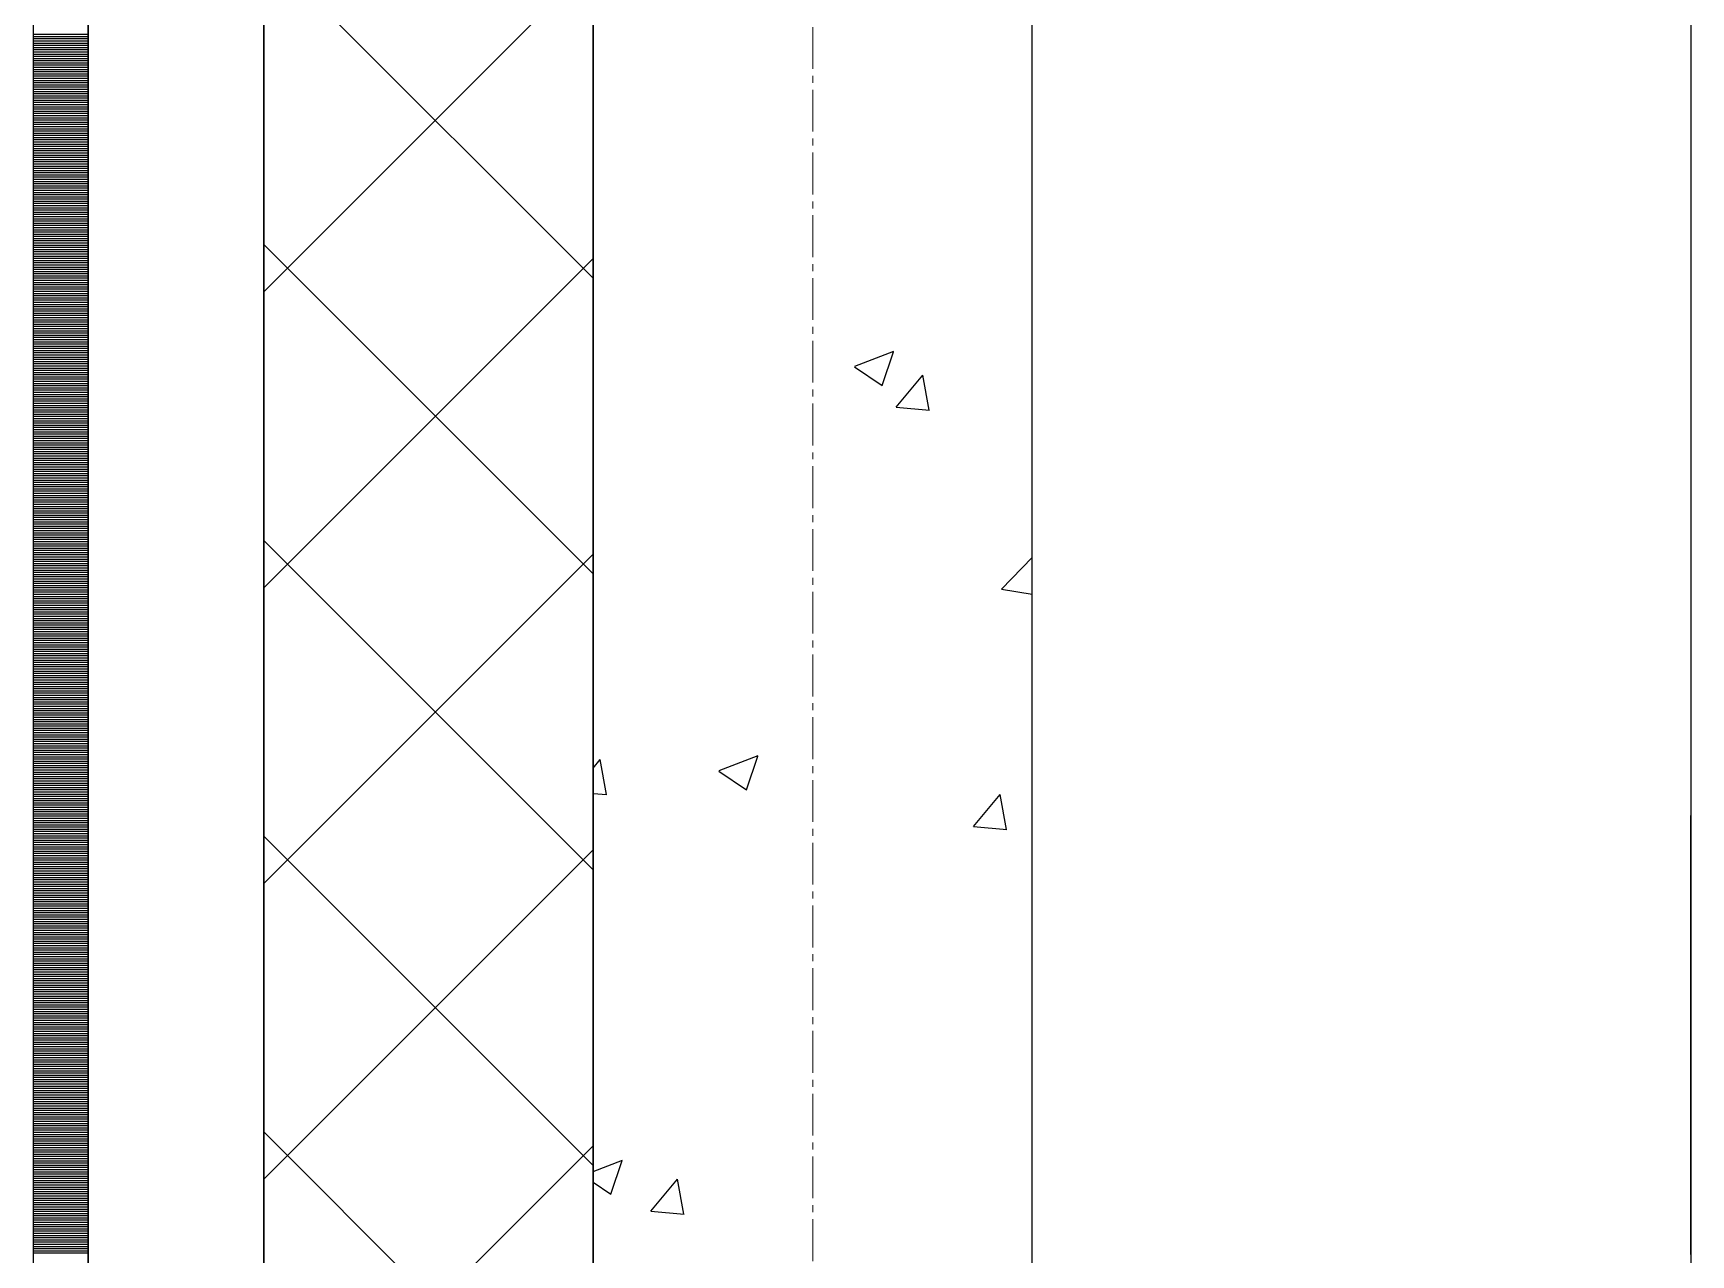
# Model space of a CAD drawing. Header units: millimetres. Extents: x -231292 to 573618, y -153144 to 564035.
# Drawn here: x 8548 to 9303, y 259166 to 259723 of the extents above; entities that cross this region are included whole.
import ezdxf

# ---------------------------------------------------------------- set-up
doc = ezdxf.new("R2010")
doc.units = ezdxf.units.MM
doc.linetypes.add('CENTER2', pattern=[28.575, 19.05, -3.175, 3.175, -3.175])
doc.layers.get('0').update_dxf_attribs({"color": 250})
for name, color, linetype, lineweight in [('АР_Стены ПЕНОблок', 250, 'Continuous', 20), ('АР_Тонкая', 250, 'Continuous', 5), ('АР_Утеплитель', 250, 'Continuous', 0), ('АР_Штриховка', 250, 'Continuous', 0), ('РД_Оси_100', 250, 'Continuous', 0)]:
    doc.layers.add(name, color=color, linetype=linetype, lineweight=lineweight)
doc.layers.add('КР_Балки-0.5', color=60, linetype='Continuous', lineweight=50, plot=False)

# ---------------------------------------------------------------- blocks, each defined once
blk = doc.blocks.new('оси_рен')
at = {"layer": 'РД_Оси_100', "color": 251, "linetype": 'CENTER2', "true_color": 0x636466}
blk.add_line((1195652.916, 135558.25), (1195652.916, 223268.25), dxfattribs=at)

msp = doc.modelspace()

# ---------------------------------------------------------------- linework, layer by layer
at = {"layer": 'АР_Стены ПЕНОблок', "color": 18, "linetype": 'Continuous', "lineweight": 25, "true_color": 0x000000}
for p, q in [((8803.243, 263866.253), (8803.243, 187666.253)), ((9003.243, 187666.253), (9003.243, 263866.253))]:
    msp.add_line(p, q, dxfattribs=at)
at = {"layer": 'АР_Тонкая', "color": 18, "linetype": 'Continuous', "lineweight": 25, "true_color": 0x000000}
for p, q in [((8548.243, 263866.253), (8548.243, 187666.253)), ((8573.243, 263866.253), (8573.243, 187666.253)), ((8573.243, 187666.253), (8573.243, 263866.253)), ((8653.243, 187666.253), (8653.243, 263866.253))]:
    msp.add_line(p, q, dxfattribs=at)
at = {"layer": 'АР_Утеплитель', "color": 18, "linetype": 'Continuous', "lineweight": 25, "true_color": 0x000000}
for p, q in [((8653.243, 263866.253), (8653.243, 187666.253)), ((8803.243, 187666.253), (8803.243, 263866.253))]:
    msp.add_line(p, q, dxfattribs=at)
at = {"layer": 'АР_Штриховка', "color": 18, "linetype": 'Continuous', "lineweight": 25, "true_color": 0x000000}
for p, q in [((8803.243, 259610.916), (8653.243, 259760.916)), ((8653.243, 259604.629), (8803.243, 259754.629)), ((8548.243, 259722.002), (8573.243, 259722.002)), ((8548.243, 259721.002), (8573.243, 259721.002)), ((8548.243, 259720.002), (8573.243, 259720.002)), ((8548.243, 259719.002), (8573.243, 259719.002)), ((8548.243, 259718.002), (8573.243, 259718.002)), ((8548.243, 259717.002), (8573.243, 259717.002)), ((8548.243, 259716.002), (8573.243, 259716.002)), ((8548.243, 259715.002), (8573.243, 259715.002)), ((8548.243, 259714.002), (8573.243, 259714.002)), ((8548.243, 259713.002), (8573.243, 259713.002)), ((8548.243, 259712.002), (8573.243, 259712.002)), ((8548.243, 259711.002), (8573.243, 259711.002)), ((8548.243, 259710.002), (8573.243, 259710.002)), ((8548.243, 259709.002), (8573.243, 259709.002)), ((8548.243, 259708.002), (8573.243, 259708.002)), ((8548.243, 259707.002), (8573.243, 259707.002)), ((8548.243, 259706.002), (8573.243, 259706.002)), ((8548.243, 259705.002), (8573.243, 259705.002)), ((8548.243, 259704.002), (8573.243, 259704.002)), ((8548.243, 259703.002), (8573.243, 259703.002)), ((8548.243, 259702.002), (8573.243, 259702.002)), ((8548.243, 259701.002), (8573.243, 259701.002)), ((8548.243, 259700.002), (8573.243, 259700.002)), ((8548.243, 259699.002), (8573.243, 259699.002)), ((8548.243, 259698.002), (8573.243, 259698.002)), ((8548.243, 259697.002), (8573.243, 259697.002)), ((8548.243, 259696.002), (8573.243, 259696.002)), ((8548.243, 259695.002), (8573.243, 259695.002)), ((8548.243, 259694.002), (8573.243, 259694.002)), ((8548.243, 259693.002), (8573.243, 259693.002)), ((8548.243, 259692.002), (8573.243, 259692.002)), ((8548.243, 259691.002), (8573.243, 259691.002)), ((8548.243, 259690.002), (8573.243, 259690.002)), ((8548.243, 259689.002), (8573.243, 259689.002)), ((8548.243, 259688.002), (8573.243, 259688.002)), ((8548.243, 259687.002), (8573.243, 259687.002)), ((8548.243, 259686.002), (8573.243, 259686.002)), ((8548.243, 259685.002), (8573.243, 259685.002)), ((8548.243, 259684.002), (8573.243, 259684.002)), ((8548.243, 259683.002), (8573.243, 259683.002)), ((8548.243, 259682.002), (8573.243, 259682.002)), ((8548.243, 259681.002), (8573.243, 259681.002)), ((8548.243, 259680.002), (8573.243, 259680.002)), ((8548.243, 259679.002), (8573.243, 259679.002)), ((8548.243, 259678.002), (8573.243, 259678.002)), ((8548.243, 259677.002), (8573.243, 259677.002)), ((8548.243, 259676.002), (8573.243, 259676.002)), ((8548.243, 259675.002), (8573.243, 259675.002)), ((8548.243, 259674.002), (8573.243, 259674.002)), ((8548.243, 259673.002), (8573.243, 259673.002)), ((8548.243, 259672.002), (8573.243, 259672.002)), ((8548.243, 259671.002), (8573.243, 259671.002)), ((8548.243, 259670.002), (8573.243, 259670.002)), ((8548.243, 259669.002), (8573.243, 259669.002)), ((8548.243, 259668.002), (8573.243, 259668.002)), ((8548.243, 259667.002), (8573.243, 259667.002)), ((8548.243, 259666.002), (8573.243, 259666.002)), ((8548.243, 259665.002), (8573.243, 259665.002)), ((8548.243, 259664.002), (8573.243, 259664.002)), ((8548.243, 259663.002), (8573.243, 259663.002)), ((8548.243, 259662.002), (8573.243, 259662.002)), ((8548.243, 259661.002), (8573.243, 259661.002)), ((8548.243, 259660.002), (8573.243, 259660.002)), ((8548.243, 259659.002), (8573.243, 259659.002)), ((8548.243, 259658.002), (8573.243, 259658.002)), ((8548.243, 259657.002), (8573.243, 259657.002)), ((8548.243, 259656.002), (8573.243, 259656.002)), ((8548.243, 259655.002), (8573.243, 259655.002)), ((8548.243, 259654.002), (8573.243, 259654.002)), ((8548.243, 259653.002), (8573.243, 259653.002)), ((8548.243, 259652.002), (8573.243, 259652.002)), ((8548.243, 259651.002), (8573.243, 259651.002)), ((8548.243, 259650.002), (8573.243, 259650.002)), ((8548.243, 259649.002), (8573.243, 259649.002)), ((8548.243, 259648.002), (8573.243, 259648.002)), ((8548.243, 259647.002), (8573.243, 259647.002)), ((8548.243, 259646.002), (8573.243, 259646.002)), ((8548.243, 259645.002), (8573.243, 259645.002)), ((8548.243, 259644.002), (8573.243, 259644.002)), ((8548.243, 259643.002), (8573.243, 259643.002)), ((8548.243, 259642.002), (8573.243, 259642.002)), ((8548.243, 259641.002), (8573.243, 259641.002)), ((8548.243, 259640.002), (8573.243, 259640.002)), ((8548.243, 259639.002), (8573.243, 259639.002)), ((8548.243, 259638.002), (8573.243, 259638.002)), ((8548.243, 259637.002), (8573.243, 259637.002)), ((8548.243, 259636.002), (8573.243, 259636.002)), ((8548.243, 259635.002), (8573.243, 259635.002)), ((8548.243, 259634.002), (8573.243, 259634.002)), ((8548.243, 259633.002), (8573.243, 259633.002)), ((8548.243, 259632.002), (8573.243, 259632.002)), ((8548.243, 259631.002), (8573.243, 259631.002)), ((8548.243, 259630.002), (8573.243, 259630.002)), ((8548.243, 259629.002), (8573.243, 259629.002)), ((8548.243, 259628.002), (8573.243, 259628.002)), ((8548.243, 259627.002), (8573.243, 259627.002)), ((8548.243, 259626.002), (8573.243, 259626.002)), ((8548.243, 259625.002), (8573.243, 259625.002)), ((8548.243, 259624.002), (8573.243, 259624.002)), ((8548.243, 259623.002), (8573.243, 259623.002)), ((8803.243, 259476.212), (8653.243, 259626.212)), ((8548.243, 259622.002), (8573.243, 259622.002)), ((8548.243, 259621.002), (8573.243, 259621.002)), ((8548.243, 259620.002), (8573.243, 259620.002)), ((8548.243, 259619.002), (8573.243, 259619.002)), ((8548.243, 259618.002), (8573.243, 259618.002)), ((8548.243, 259617.002), (8573.243, 259617.002)), ((8548.243, 259616.002), (8573.243, 259616.002)), ((8548.243, 259615.002), (8573.243, 259615.002)), ((8653.243, 259469.925), (8803.243, 259619.925)), ((8548.243, 259614.002), (8573.243, 259614.002)), ((8548.243, 259613.002), (8573.243, 259613.002)), ((8548.243, 259612.002), (8573.243, 259612.002)), ((8548.243, 259611.002), (8573.243, 259611.002)), ((8548.243, 259610.002), (8573.243, 259610.002)), ((8548.243, 259609.002), (8573.243, 259609.002)), ((8548.243, 259608.002), (8573.243, 259608.002)), ((8548.243, 259607.002), (8573.243, 259607.002)), ((8548.243, 259606.002), (8573.243, 259606.002)), ((8548.243, 259605.002), (8573.243, 259605.002)), ((8548.243, 259604.002), (8573.243, 259604.002)), ((8548.243, 259603.002), (8573.243, 259603.002)), ((8548.243, 259602.002), (8573.243, 259602.002)), ((8548.243, 259601.002), (8573.243, 259601.002)), ((8548.243, 259600.002), (8573.243, 259600.002)), ((8548.243, 259599.002), (8573.243, 259599.002)), ((8548.243, 259598.002), (8573.243, 259598.002)), ((8548.243, 259597.002), (8573.243, 259597.002)), ((8548.243, 259596.002), (8573.243, 259596.002)), ((8548.243, 259595.002), (8573.243, 259595.002)), ((8548.243, 259594.002), (8573.243, 259594.002)), ((8548.243, 259593.002), (8573.243, 259593.002)), ((8548.243, 259592.002), (8573.243, 259592.002)), ((8548.243, 259591.002), (8573.243, 259591.002)), ((8548.243, 259590.002), (8573.243, 259590.002)), ((8548.243, 259589.002), (8573.243, 259589.002)), ((8548.243, 259588.002), (8573.243, 259588.002)), ((8548.243, 259587.002), (8573.243, 259587.002)), ((8548.243, 259586.002), (8573.243, 259586.002)), ((8548.243, 259585.002), (8573.243, 259585.002)), ((8548.243, 259584.002), (8573.243, 259584.002)), ((8548.243, 259583.002), (8573.243, 259583.002)), ((8548.243, 259582.002), (8573.243, 259582.002)), ((8548.243, 259581.002), (8573.243, 259581.002)), ((8548.243, 259580.002), (8573.243, 259580.002)), ((8548.243, 259579.002), (8573.243, 259579.002)), ((8548.243, 259578.002), (8573.243, 259578.002)), ((8548.243, 259577.002), (8573.243, 259577.002)), ((8922.459, 259570.834), (8940.244, 259577.661)), ((8935.004, 259562.085), (8940.154, 259577.434)), ((8548.243, 259576.002), (8573.243, 259576.002)), ((8548.243, 259575.002), (8573.243, 259575.002)), ((8548.243, 259574.002), (8573.243, 259574.002)), ((8548.243, 259573.002), (8573.243, 259573.002)), ((8548.243, 259572.002), (8573.243, 259572.002)), ((8548.243, 259571.002), (8573.243, 259571.002)), ((8548.243, 259570.002), (8573.243, 259570.002)), ((8922.358, 259570.61), (8934.992, 259562.088)), ((8548.243, 259569.002), (8573.243, 259569.002)), ((8548.243, 259568.002), (8573.243, 259568.002)), ((8548.243, 259567.002), (8573.243, 259567.002)), ((8548.243, 259566.002), (8573.243, 259566.002)), ((8548.243, 259565.002), (8573.243, 259565.002)), ((8548.243, 259564.002), (8573.243, 259564.002)), ((8548.243, 259563.002), (8573.243, 259563.002)), ((8548.243, 259562.002), (8573.243, 259562.002)), ((8941.24, 259552.211), (8953.485, 259566.804)), ((8956.339, 259550.857), (8953.402, 259566.778)), ((8548.243, 259561.002), (8573.243, 259561.002)), ((8548.243, 259560.002), (8573.243, 259560.002)), ((8548.243, 259559.002), (8573.243, 259559.002)), ((8548.243, 259558.002), (8573.243, 259558.002)), ((8548.243, 259557.002), (8573.243, 259557.002)), ((8548.243, 259556.002), (8573.243, 259556.002)), ((8548.243, 259555.002), (8573.243, 259555.002)), ((8548.243, 259554.002), (8573.243, 259554.002)), ((8548.243, 259553.002), (8573.243, 259553.002)), ((8548.243, 259552.002), (8573.243, 259552.002)), ((8548.243, 259551.002), (8573.243, 259551.002)), ((8548.243, 259550.002), (8573.243, 259550.002)), ((8548.243, 259549.002), (8573.243, 259549.002)), ((8548.243, 259548.002), (8573.243, 259548.002)), ((8548.243, 259547.002), (8573.243, 259547.002)), ((8941.239, 259552.2), (8956.421, 259550.872)), ((8548.243, 259546.002), (8573.243, 259546.002)), ((8548.243, 259545.002), (8573.243, 259545.002)), ((8548.243, 259544.002), (8573.243, 259544.002)), ((8548.243, 259543.002), (8573.243, 259543.002)), ((8548.243, 259542.002), (8573.243, 259542.002)), ((8548.243, 259541.002), (8573.243, 259541.002)), ((8548.243, 259540.002), (8573.243, 259540.002)), ((8548.243, 259539.002), (8573.243, 259539.002)), ((8548.243, 259538.002), (8573.243, 259538.002)), ((8548.243, 259537.002), (8573.243, 259537.002)), ((8548.243, 259536.002), (8573.243, 259536.002)), ((8548.243, 259535.002), (8573.243, 259535.002)), ((8548.243, 259534.002), (8573.243, 259534.002)), ((8548.243, 259533.002), (8573.243, 259533.002)), ((8548.243, 259532.002), (8573.243, 259532.002)), ((8548.243, 259531.002), (8573.243, 259531.002)), ((8548.243, 259530.002), (8573.243, 259530.002)), ((8548.243, 259529.002), (8573.243, 259529.002)), ((8548.243, 259528.002), (8573.243, 259528.002)), ((8548.243, 259527.002), (8573.243, 259527.002)), ((8548.243, 259526.002), (8573.243, 259526.002)), ((8548.243, 259525.002), (8573.243, 259525.002)), ((8548.243, 259524.002), (8573.243, 259524.002)), ((8548.243, 259523.002), (8573.243, 259523.002)), ((8548.243, 259522.002), (8573.243, 259522.002)), ((8548.243, 259521.002), (8573.243, 259521.002)), ((8548.243, 259520.002), (8573.243, 259520.002)), ((8548.243, 259519.002), (8573.243, 259519.002)), ((8548.243, 259518.002), (8573.243, 259518.002)), ((8548.243, 259517.002), (8573.243, 259517.002)), ((8548.243, 259516.002), (8573.243, 259516.002)), ((8548.243, 259515.002), (8573.243, 259515.002)), ((8548.243, 259514.002), (8573.243, 259514.002)), ((8548.243, 259513.002), (8573.243, 259513.002)), ((8548.243, 259512.002), (8573.243, 259512.002)), ((8548.243, 259511.002), (8573.243, 259511.002)), ((8548.243, 259510.002), (8573.243, 259510.002)), ((8548.243, 259509.002), (8573.243, 259509.002)), ((8548.243, 259508.002), (8573.243, 259508.002)), ((8548.243, 259507.002), (8573.243, 259507.002)), ((8548.243, 259506.002), (8573.243, 259506.002)), ((8548.243, 259505.002), (8573.243, 259505.002)), ((8548.243, 259504.002), (8573.243, 259504.002)), ((8548.243, 259503.002), (8573.243, 259503.002)), ((8548.243, 259502.002), (8573.243, 259502.002)), ((8548.243, 259501.002), (8573.243, 259501.002)), ((8548.243, 259500.002), (8573.243, 259500.002)), ((8548.243, 259499.002), (8573.243, 259499.002)), ((8548.243, 259498.002), (8573.243, 259498.002)), ((8548.243, 259497.002), (8573.243, 259497.002)), ((8548.243, 259496.002), (8573.243, 259496.002)), ((8548.243, 259495.002), (8573.243, 259495.002)), ((8548.243, 259494.002), (8573.243, 259494.002)), ((8548.243, 259493.002), (8573.243, 259493.002)), ((8548.243, 259492.002), (8573.243, 259492.002)), ((8548.243, 259491.002), (8573.243, 259491.002)), ((8548.243, 259490.002), (8573.243, 259490.002)), ((8548.243, 259489.002), (8573.243, 259489.002)), ((8548.243, 259488.002), (8573.243, 259488.002)), ((8548.243, 259487.002), (8573.243, 259487.002)), ((8803.243, 259341.508), (8653.243, 259491.508)), ((8548.243, 259486.002), (8573.243, 259486.002)), ((8548.243, 259485.002), (8573.243, 259485.002)), ((8548.243, 259484.002), (8573.243, 259484.002)), ((8548.243, 259483.002), (8573.243, 259483.002)), ((8548.243, 259482.002), (8573.243, 259482.002)), ((8548.243, 259481.002), (8573.243, 259481.002)), ((8548.243, 259480.002), (8573.243, 259480.002)), ((8548.243, 259479.002), (8573.243, 259479.002)), ((8653.243, 259335.221), (8803.243, 259485.221)), ((8989.316, 259469.222), (9003.243, 259483.737)), ((8548.243, 259478.002), (8573.243, 259478.002)), ((8548.243, 259477.002), (8573.243, 259477.002)), ((8548.243, 259476.002), (8573.243, 259476.002)), ((8548.243, 259475.002), (8573.243, 259475.002)), ((8548.243, 259474.002), (8573.243, 259474.002)), ((8548.243, 259473.002), (8573.243, 259473.002)), ((8548.243, 259472.002), (8573.243, 259472.002)), ((8548.243, 259471.002), (8573.243, 259471.002)), ((8548.243, 259470.002), (8573.243, 259470.002)), ((8548.243, 259469.002), (8573.243, 259469.002)), ((8548.243, 259468.002), (8573.243, 259468.002)), ((8548.243, 259467.002), (8573.243, 259467.002)), ((8548.243, 259466.002), (8573.243, 259466.002)), ((8548.243, 259465.002), (8573.243, 259465.002)), ((8548.243, 259464.002), (8573.243, 259464.002)), ((8989.314, 259469.226), (9003.243, 259467.066)), ((8548.243, 259463.002), (8573.243, 259463.002)), ((8548.243, 259462.002), (8573.243, 259462.002)), ((8548.243, 259461.002), (8573.243, 259461.002)), ((8548.243, 259460.002), (8573.243, 259460.002)), ((8548.243, 259459.002), (8573.243, 259459.002)), ((8548.243, 259458.002), (8573.243, 259458.002)), ((8548.243, 259457.002), (8573.243, 259457.002)), ((8548.243, 259456.002), (8573.243, 259456.002)), ((8548.243, 259455.002), (8573.243, 259455.002)), ((8548.243, 259454.002), (8573.243, 259454.002)), ((8548.243, 259453.002), (8573.243, 259453.002)), ((8548.243, 259452.002), (8573.243, 259452.002)), ((8548.243, 259451.002), (8573.243, 259451.002)), ((8548.243, 259450.002), (8573.243, 259450.002)), ((8548.243, 259449.002), (8573.243, 259449.002)), ((8548.243, 259448.002), (8573.243, 259448.002)), ((8548.243, 259447.002), (8573.243, 259447.002)), ((8548.243, 259446.002), (8573.243, 259446.002)), ((8548.243, 259445.002), (8573.243, 259445.002)), ((8548.243, 259444.002), (8573.243, 259444.002)), ((8548.243, 259443.002), (8573.243, 259443.002)), ((8548.243, 259442.002), (8573.243, 259442.002)), ((8548.243, 259441.002), (8573.243, 259441.002)), ((8548.243, 259440.002), (8573.243, 259440.002)), ((8548.243, 259439.002), (8573.243, 259439.002)), ((8548.243, 259438.002), (8573.243, 259438.002)), ((8548.243, 259437.002), (8573.243, 259437.002)), ((8548.243, 259436.002), (8573.243, 259436.002)), ((8548.243, 259435.002), (8573.243, 259435.002)), ((8548.243, 259434.002), (8573.243, 259434.002)), ((8548.243, 259433.002), (8573.243, 259433.002)), ((8548.243, 259432.002), (8573.243, 259432.002)), ((8548.243, 259431.002), (8573.243, 259431.002)), ((8548.243, 259430.002), (8573.243, 259430.002)), ((8548.243, 259429.002), (8573.243, 259429.002)), ((8548.243, 259428.002), (8573.243, 259428.002)), ((8548.243, 259427.002), (8573.243, 259427.002)), ((8548.243, 259426.002), (8573.243, 259426.002)), ((8548.243, 259425.002), (8573.243, 259425.002)), ((8548.243, 259424.002), (8573.243, 259424.002)), ((8548.243, 259423.002), (8573.243, 259423.002)), ((8548.243, 259422.002), (8573.243, 259422.002)), ((8548.243, 259421.002), (8573.243, 259421.002)), ((8548.243, 259420.002), (8573.243, 259420.002)), ((8548.243, 259419.002), (8573.243, 259419.002)), ((8548.243, 259418.002), (8573.243, 259418.002)), ((8548.243, 259417.002), (8573.243, 259417.002)), ((8548.243, 259416.002), (8573.243, 259416.002)), ((8548.243, 259415.002), (8573.243, 259415.002)), ((8548.243, 259414.002), (8573.243, 259414.002)), ((8548.243, 259413.002), (8573.243, 259413.002)), ((8548.243, 259412.002), (8573.243, 259412.002)), ((8548.243, 259411.002), (8573.243, 259411.002)), ((8548.243, 259410.002), (8573.243, 259410.002)), ((8548.243, 259409.002), (8573.243, 259409.002)), ((8548.243, 259408.002), (8573.243, 259408.002)), ((8548.243, 259407.002), (8573.243, 259407.002)), ((8548.243, 259406.002), (8573.243, 259406.002)), ((8548.243, 259405.002), (8573.243, 259405.002)), ((8548.243, 259404.002), (8573.243, 259404.002)), ((8548.243, 259403.002), (8573.243, 259403.002)), ((8548.243, 259402.002), (8573.243, 259402.002)), ((8548.243, 259401.002), (8573.243, 259401.002)), ((8548.243, 259400.002), (8573.243, 259400.002)), ((8548.243, 259399.002), (8573.243, 259399.002)), ((8548.243, 259398.002), (8573.243, 259398.002)), ((8548.243, 259397.002), (8573.243, 259397.002)), ((8548.243, 259396.002), (8573.243, 259396.002)), ((8548.243, 259395.002), (8573.243, 259395.002)), ((8548.243, 259394.002), (8573.243, 259394.002)), ((8548.243, 259393.002), (8573.243, 259393.002)), ((8548.243, 259392.002), (8573.243, 259392.002)), ((8548.243, 259391.002), (8573.243, 259391.002)), ((8548.243, 259390.002), (8573.243, 259390.002)), ((8548.243, 259389.002), (8573.243, 259389.002)), ((8803.243, 259387.753), (8806.543, 259391.686)), ((8809.398, 259375.739), (8806.461, 259391.66)), ((8860.657, 259386.646), (8878.442, 259393.472)), ((8873.202, 259377.897), (8878.352, 259393.246)), ((8548.243, 259388.002), (8573.243, 259388.002)), ((8548.243, 259387.002), (8573.243, 259387.002)), ((8548.243, 259386.002), (8573.243, 259386.002)), ((8548.243, 259385.002), (8573.243, 259385.002)), ((8548.243, 259384.002), (8573.243, 259384.002)), ((8548.243, 259383.002), (8573.243, 259383.002)), ((8548.243, 259382.002), (8573.243, 259382.002)), ((8548.243, 259381.002), (8573.243, 259381.002)), ((8860.556, 259386.422), (8873.19, 259377.9)), ((8548.243, 259380.002), (8573.243, 259380.002)), ((8548.243, 259379.002), (8573.243, 259379.002)), ((8548.243, 259378.002), (8573.243, 259378.002)), ((8548.243, 259377.002), (8573.243, 259377.002)), ((8548.243, 259376.002), (8573.243, 259376.002)), ((8548.243, 259375.002), (8573.243, 259375.002)), ((8548.243, 259374.002), (8573.243, 259374.002)), ((8548.243, 259373.002), (8573.243, 259373.002)), ((8803.243, 259376.3), (8809.479, 259375.754)), ((8976.483, 259361.154), (8988.728, 259375.747)), ((8991.582, 259359.8), (8988.645, 259375.721)), ((8548.243, 259372.002), (8573.243, 259372.002)), ((8548.243, 259371.002), (8573.243, 259371.002)), ((8548.243, 259370.002), (8573.243, 259370.002)), ((8548.243, 259369.002), (8573.243, 259369.002)), ((8548.243, 259368.002), (8573.243, 259368.002)), ((8548.243, 259367.002), (8573.243, 259367.002)), ((8548.243, 259366.002), (8573.243, 259366.002)), ((8548.243, 259365.002), (8573.243, 259365.002)), ((8548.243, 259364.002), (8573.243, 259364.002)), ((8548.243, 259363.002), (8573.243, 259363.002)), ((8548.243, 259362.002), (8573.243, 259362.002)), ((8548.243, 259361.002), (8573.243, 259361.002)), ((8548.243, 259360.002), (8573.243, 259360.002)), ((8548.243, 259359.002), (8573.243, 259359.002)), ((8548.243, 259358.002), (8573.243, 259358.002)), ((8976.482, 259361.143), (8991.664, 259359.815)), ((8548.243, 259357.002), (8573.243, 259357.002)), ((8548.243, 259356.002), (8573.243, 259356.002)), ((8548.243, 259355.002), (8573.243, 259355.002)), ((8548.243, 259354.002), (8573.243, 259354.002)), ((8548.243, 259353.002), (8573.243, 259353.002)), ((8548.243, 259352.002), (8573.243, 259352.002)), ((8548.243, 259351.002), (8573.243, 259351.002)), ((8803.243, 259206.805), (8653.243, 259356.805)), ((8653.243, 259200.518), (8803.243, 259350.518)), ((8548.243, 259350.002), (8573.243, 259350.002)), ((8548.243, 259349.002), (8573.243, 259349.002)), ((8548.243, 259348.002), (8573.243, 259348.002)), ((8548.243, 259347.002), (8573.243, 259347.002)), ((8548.243, 259346.002), (8573.243, 259346.002)), ((8548.243, 259345.002), (8573.243, 259345.002)), ((8548.243, 259344.002), (8573.243, 259344.002)), ((8548.243, 259343.002), (8573.243, 259343.002)), ((8548.243, 259342.002), (8573.243, 259342.002)), ((8548.243, 259341.002), (8573.243, 259341.002)), ((8548.243, 259340.002), (8573.243, 259340.002)), ((8548.243, 259339.002), (8573.243, 259339.002)), ((8548.243, 259338.002), (8573.243, 259338.002)), ((8548.243, 259337.002), (8573.243, 259337.002)), ((8548.243, 259336.002), (8573.243, 259336.002)), ((8548.243, 259335.002), (8573.243, 259335.002)), ((8548.243, 259334.002), (8573.243, 259334.002)), ((8548.243, 259333.002), (8573.243, 259333.002)), ((8548.243, 259332.002), (8573.243, 259332.002)), ((8548.243, 259331.002), (8573.243, 259331.002)), ((8548.243, 259330.002), (8573.243, 259330.002)), ((8548.243, 259329.002), (8573.243, 259329.002)), ((8548.243, 259328.002), (8573.243, 259328.002)), ((8548.243, 259327.002), (8573.243, 259327.002)), ((8548.243, 259326.002), (8573.243, 259326.002)), ((8548.243, 259325.002), (8573.243, 259325.002)), ((8548.243, 259324.002), (8573.243, 259324.002)), ((8548.243, 259323.002), (8573.243, 259323.002)), ((8548.243, 259322.002), (8573.243, 259322.002)), ((8548.243, 259321.002), (8573.243, 259321.002)), ((8548.243, 259320.002), (8573.243, 259320.002)), ((8548.243, 259319.002), (8573.243, 259319.002)), ((8548.243, 259318.002), (8573.243, 259318.002)), ((8548.243, 259317.002), (8573.243, 259317.002)), ((8548.243, 259316.002), (8573.243, 259316.002)), ((8548.243, 259315.002), (8573.243, 259315.002)), ((8548.243, 259314.002), (8573.243, 259314.002)), ((8548.243, 259313.002), (8573.243, 259313.002)), ((8548.243, 259312.002), (8573.243, 259312.002)), ((8548.243, 259311.002), (8573.243, 259311.002)), ((8548.243, 259310.002), (8573.243, 259310.002)), ((8548.243, 259309.002), (8573.243, 259309.002)), ((8548.243, 259308.002), (8573.243, 259308.002)), ((8548.243, 259307.002), (8573.243, 259307.002)), ((8548.243, 259306.002), (8573.243, 259306.002)), ((8548.243, 259305.002), (8573.243, 259305.002)), ((8548.243, 259304.002), (8573.243, 259304.002)), ((8548.243, 259303.002), (8573.243, 259303.002)), ((8548.243, 259302.002), (8573.243, 259302.002)), ((8548.243, 259301.002), (8573.243, 259301.002)), ((8548.243, 259300.002), (8573.243, 259300.002)), ((8548.243, 259299.002), (8573.243, 259299.002)), ((8548.243, 259298.002), (8573.243, 259298.002)), ((8548.243, 259297.002), (8573.243, 259297.002)), ((8548.243, 259296.002), (8573.243, 259296.002)), ((8548.243, 259295.002), (8573.243, 259295.002)), ((8548.243, 259294.002), (8573.243, 259294.002)), ((8548.243, 259293.002), (8573.243, 259293.002)), ((8548.243, 259292.002), (8573.243, 259292.002)), ((8548.243, 259291.002), (8573.243, 259291.002)), ((8548.243, 259290.002), (8573.243, 259290.002)), ((8548.243, 259289.002), (8573.243, 259289.002)), ((8548.243, 259288.002), (8573.243, 259288.002)), ((8548.243, 259287.002), (8573.243, 259287.002)), ((8548.243, 259286.002), (8573.243, 259286.002)), ((8548.243, 259285.002), (8573.243, 259285.002)), ((8548.243, 259284.002), (8573.243, 259284.002)), ((8548.243, 259283.002), (8573.243, 259283.002)), ((8548.243, 259282.002), (8573.243, 259282.002)), ((8548.243, 259281.002), (8573.243, 259281.002)), ((8548.243, 259280.002), (8573.243, 259280.002)), ((8548.243, 259279.002), (8573.243, 259279.002)), ((8548.243, 259278.002), (8573.243, 259278.002)), ((8548.243, 259277.002), (8573.243, 259277.002)), ((8548.243, 259276.002), (8573.243, 259276.002)), ((8548.243, 259275.002), (8573.243, 259275.002)), ((8548.243, 259274.002), (8573.243, 259274.002)), ((8548.243, 259273.002), (8573.243, 259273.002)), ((8548.243, 259272.002), (8573.243, 259272.002)), ((8548.243, 259271.002), (8573.243, 259271.002)), ((8548.243, 259270.002), (8573.243, 259270.002)), ((8548.243, 259269.002), (8573.243, 259269.002)), ((8548.243, 259268.002), (8573.243, 259268.002)), ((8548.243, 259267.002), (8573.243, 259267.002)), ((8548.243, 259266.002), (8573.243, 259266.002)), ((8548.243, 259265.002), (8573.243, 259265.002)), ((8548.243, 259264.002), (8573.243, 259264.002)), ((8548.243, 259263.002), (8573.243, 259263.002)), ((8548.243, 259262.002), (8573.243, 259262.002)), ((8548.243, 259261.002), (8573.243, 259261.002)), ((8548.243, 259260.002), (8573.243, 259260.002)), ((8548.243, 259259.002), (8573.243, 259259.002)), ((8548.243, 259258.002), (8573.243, 259258.002)), ((8548.243, 259257.002), (8573.243, 259257.002)), ((8548.243, 259256.002), (8573.243, 259256.002)), ((8548.243, 259255.002), (8573.243, 259255.002)), ((8548.243, 259254.002), (8573.243, 259254.002)), ((8548.243, 259253.002), (8573.243, 259253.002)), ((8548.243, 259252.002), (8573.243, 259252.002)), ((8548.243, 259251.002), (8573.243, 259251.002)), ((8548.243, 259250.002), (8573.243, 259250.002)), ((8548.243, 259249.002), (8573.243, 259249.002)), ((8548.243, 259248.002), (8573.243, 259248.002)), ((8548.243, 259247.002), (8573.243, 259247.002)), ((8548.243, 259246.002), (8573.243, 259246.002)), ((8548.243, 259245.002), (8573.243, 259245.002)), ((8548.243, 259244.002), (8573.243, 259244.002)), ((8548.243, 259243.002), (8573.243, 259243.002)), ((8548.243, 259242.002), (8573.243, 259242.002)), ((8548.243, 259241.002), (8573.243, 259241.002)), ((8548.243, 259240.002), (8573.243, 259240.002)), ((8548.243, 259239.002), (8573.243, 259239.002)), ((8548.243, 259238.002), (8573.243, 259238.002)), ((8548.243, 259237.002), (8573.243, 259237.002)), ((8548.243, 259236.002), (8573.243, 259236.002)), ((8548.243, 259235.002), (8573.243, 259235.002)), ((8548.243, 259234.002), (8573.243, 259234.002)), ((8548.243, 259233.002), (8573.243, 259233.002)), ((8548.243, 259232.002), (8573.243, 259232.002)), ((8548.243, 259231.002), (8573.243, 259231.002)), ((8548.243, 259230.002), (8573.243, 259230.002)), ((8548.243, 259229.002), (8573.243, 259229.002)), ((8548.243, 259228.002), (8573.243, 259228.002)), ((8548.243, 259227.002), (8573.243, 259227.002)), ((8548.243, 259226.002), (8573.243, 259226.002)), ((8548.243, 259225.002), (8573.243, 259225.002)), ((8548.243, 259224.002), (8573.243, 259224.002)), ((8548.243, 259223.002), (8573.243, 259223.002)), ((8548.243, 259222.002), (8573.243, 259222.002)), ((8803.243, 259072.101), (8653.243, 259222.101)), ((8548.243, 259221.002), (8573.243, 259221.002)), ((8548.243, 259220.002), (8573.243, 259220.002)), ((8548.243, 259219.002), (8573.243, 259219.002)), ((8548.243, 259218.002), (8573.243, 259218.002)), ((8548.243, 259217.002), (8573.243, 259217.002)), ((8548.243, 259216.002), (8573.243, 259216.002)), ((8548.243, 259215.002), (8573.243, 259215.002)), ((8653.243, 259065.814), (8803.243, 259215.814)), ((8548.243, 259214.002), (8573.243, 259214.002)), ((8548.243, 259213.002), (8573.243, 259213.002)), ((8548.243, 259212.002), (8573.243, 259212.002)), ((8548.243, 259211.002), (8573.243, 259211.002)), ((8548.243, 259210.002), (8573.243, 259210.002)), ((8548.243, 259209.002), (8573.243, 259209.002)), ((8548.243, 259208.002), (8573.243, 259208.002)), ((8548.243, 259207.002), (8573.243, 259207.002)), ((8803.243, 259204.142), (8816.639, 259209.284)), ((8811.4, 259193.709), (8816.55, 259209.058)), ((8548.243, 259206.002), (8573.243, 259206.002)), ((8548.243, 259205.002), (8573.243, 259205.002)), ((8548.243, 259204.002), (8573.243, 259204.002)), ((8548.243, 259203.002), (8573.243, 259203.002)), ((8548.243, 259202.002), (8573.243, 259202.002)), ((8548.243, 259201.002), (8573.243, 259201.002)), ((8548.243, 259200.002), (8573.243, 259200.002)), ((8829.542, 259186.036), (8841.787, 259200.629)), ((8844.641, 259184.682), (8841.704, 259200.603)), ((8548.243, 259199.002), (8573.243, 259199.002)), ((8548.243, 259198.002), (8573.243, 259198.002)), ((8548.243, 259197.002), (8573.243, 259197.002)), ((8548.243, 259196.002), (8573.243, 259196.002)), ((8548.243, 259195.002), (8573.243, 259195.002)), ((8548.243, 259194.002), (8573.243, 259194.002)), ((8548.243, 259193.002), (8573.243, 259193.002)), ((8548.243, 259192.002), (8573.243, 259192.002)), ((8803.243, 259199.206), (8811.388, 259193.712)), ((8548.243, 259191.002), (8573.243, 259191.002)), ((8548.243, 259190.002), (8573.243, 259190.002)), ((8548.243, 259189.002), (8573.243, 259189.002)), ((8548.243, 259188.002), (8573.243, 259188.002)), ((8548.243, 259187.002), (8573.243, 259187.002)), ((8548.243, 259186.002), (8573.243, 259186.002)), ((8548.243, 259185.002), (8573.243, 259185.002)), ((8829.541, 259186.026), (8844.723, 259184.697)), ((8548.243, 259184.002), (8573.243, 259184.002)), ((8548.243, 259183.002), (8573.243, 259183.002)), ((8548.243, 259182.002), (8573.243, 259182.002)), ((8548.243, 259181.002), (8573.243, 259181.002)), ((8548.243, 259180.002), (8573.243, 259180.002)), ((8548.243, 259179.002), (8573.243, 259179.002)), ((8548.243, 259178.002), (8573.243, 259178.002)), ((8548.243, 259177.002), (8573.243, 259177.002)), ((8548.243, 259176.002), (8573.243, 259176.002)), ((8548.243, 259175.002), (8573.243, 259175.002)), ((8548.243, 259174.002), (8573.243, 259174.002)), ((8548.243, 259173.002), (8573.243, 259173.002)), ((8548.243, 259172.002), (8573.243, 259172.002)), ((8548.243, 259171.002), (8573.243, 259171.002)), ((8548.243, 259170.002), (8573.243, 259170.002)), ((8548.243, 259169.002), (8573.243, 259169.002)), ((8548.243, 259168.002), (8573.243, 259168.002)), ((8548.243, 259167.002), (8573.243, 259167.002))]:
    msp.add_line(p, q, dxfattribs=at)
at = {"layer": 'КР_Балки-0.5', "color": 18, "lineweight": 25, "ltscale": 200, "true_color": 0x000000}
for p, q in [((8803.244, 237366.253), (8803.244, 263866.253)), ((9303.244, 263866.253), (9303.244, 237366.253)), ((9303.244, 259166.253), (9303.244, 259366.253))]:
    msp.add_line(p, q, dxfattribs=at)

# ---------------------------------------------------------------- block references
at = {"rotation": 359.999868838025}
msp.add_blockref('оси_рен', (-1186750.035, 50655.808), dxfattribs=at)

doc.saveas('drawing.dxf')
